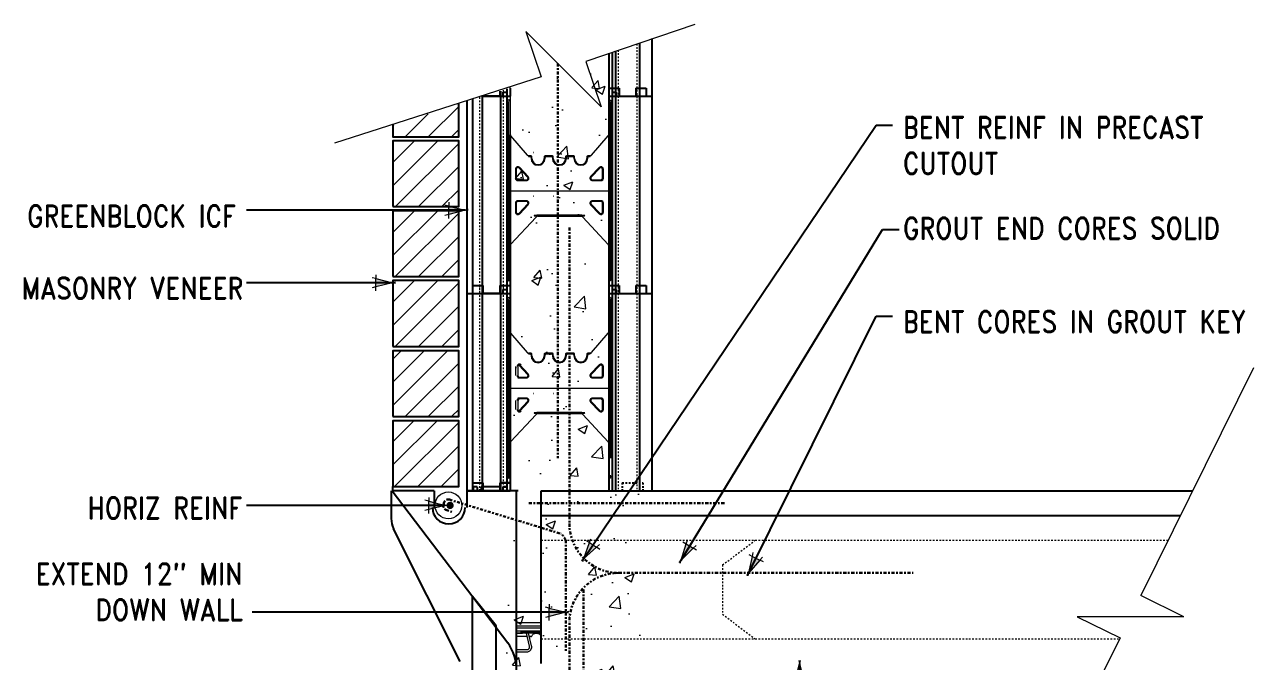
# Model space of a CAD drawing. Header units: inches. Extents: x 12.7 to 87.4, y 5.9 to 93.8.
# Drawn here: x 12.7 to 87.4, y 55.1 to 93.8 of the extents above; entities that cross this region are included whole.
import ezdxf

# ---------------------------------------------------------------- set-up
doc = ezdxf.new("R2010")
doc.units = ezdxf.units.IN
doc.header["$MEASUREMENT"] = 0
for name, pattern in [('CENTER', [2, 1.25, -0.25, 0.25, -0.25]), ('DASHED', [0.75, 0.5, -0.25]), ('DASHED2', [0.375, 0.25, -0.125]), ('HIDDEN', [0.375, 0.25, -0.125])]:
    doc.linetypes.add(name, pattern=pattern)
for name, color, linetype, lineweight in [('A2 Hatch', 8, 'Continuous', 9), ('DETAILS', 7, 'Continuous', 13), ('DIM', 3, 'Continuous', 13), ('REBAR', 2, 'CENTER', 30)]:
    doc.layers.add(name, color=color, linetype=linetype, lineweight=lineweight)
doc.styles.add('ARCTEXT', font='arctext.shx', dxfattribs={"width": 0.85})
doc.styles.add('ROMAND', font='romand.shx', dxfattribs={"width": 0.85})
doc.dimstyles.new('ARCTEXT1-4', dxfattribs={"dimtxt": 4, "dimasz": 2, "dimexe": 2, "dimexo": 2, "dimgap": 2, "dimtad": 1, "dimdec": 4, "dimzin": 3, "dimdsep": 46, "dimlunit": 4, "dimtxsty": 'ARCTEXT', "dimblk": 'ARCHTICK', "dimcen": 2, "dimaunit": 1, "dimadec": 0, "dimazin": 0, "dimtfac": 1, "dimtdec": 4, "dimtmove": 2, "dimatfit": 3, "dimldrblk": 'arrow', "dimfxl": 0, "dimtolj": 1, "dimtzin": 0, "dimarcsym": 0})
pattern_1 = [(45, (-7231.3024, 1515.0022), (-0.70710678, 0.70710678), [])]

# ---------------------------------------------------------------- blocks, each defined once
blk = doc.blocks.new('_ArchTick')
at = {"color": 0, "linetype": 'ByBlock', "const_width": 0.15}
blk.add_lwpolyline([(-0.5, -0.5), (0.5, 0.5)], dxfattribs=at)
blk = doc.blocks.new('arrow')
at = {"layer": 'DIM'}
blk.add_hatch(color=253, dxfattribs=at).paths.add_polyline_path([(-2, 0.5), (-2, -0.5), (0, 0)])
at = {"layer": 'DIM', "lineweight": 9}
for points in [[(-2, 0.98), (-2, 0.5), (-2.47, 0.62)], [(0.37, 0.09), (0, 0)], [(0.37, -0.09), (0, 0)], [(-2, -0.98), (-2, -0.5), (-2.47, -0.62)]]:
    blk.add_lwpolyline(points, dxfattribs=at)
at = {"layer": 'DIM', "lineweight": 15}
blk.add_lwpolyline([(0, 0), (-2, -0.5), (-2, 0.5), (0, 0)], dxfattribs=at)

msp = doc.modelspace()

# ---------------------------------------------------------------- hatches: boundary and pattern name
at = {"layer": 'A2 Hatch', "ltscale": 0.15}
h = msp.add_hatch(dxfattribs=at)
h.set_pattern_fill('AR-CONC', color=256, scale=0.8, style=0)
h.set_pattern_definition([(50, (-3253.869, 479.398), (5.7380815, -0.502017), [0.6, -6.6]), (355, (-3253.869, 479.398), (-1.110011, 6.017537), [0.48, -5.28]), (100.45145, (-3253.391, 479.356), (4.628071, 5.51552), [0.509922, -5.609137]), (46.1842, (-3253.869, 480.998), (8.537928, -1.324152), [0.9, -9.9]), (96.63564, (-3253.158, 480.8875), (7.477296, 7.792949), [0.764882, -8.413704]), (351.1842, (-3253.869, 480.998), (7.477296, 7.792949), [0.72, -7.92]), (21, (-3253.069, 480.598), (4.7752564, -3.220951), [0.6, -6.6]), (326, (-3253.069, 480.598), (1.946523, 5.8012), [0.48, -5.28]), (71.45144, (-3252.671, 480.3294), (6.721779, 2.580249), [0.509922, -5.609137]), (37.5, (-3253.869, 479.3978), (0.0972788, 2.6631508), [0, -5.216, 0, -5.36, 0, -5.3]), (7.5, (-3253.869, 479.3978), (2.1045563, 3.1552937), [0, -3.056, 0, -5.096, 0, -2.02]), (327.5, (-3255.653, 479.3978), (4.2705795, -0.180439), [0, -2, 0, -6.24, 0, -8.28]), (317.5, (-3256.453, 479.398), (4.6654894, 0.80084), [0, -2.6, 0, -4.144, 0, -5.88])])
h.paths.add_polyline_path([(44.113, 90.117), (42.127, 89.443), (41.927, 32.427), (44.797, 33.4), (43.861, 36.16), (48.457, 31.564), (47.521, 34.324), (50.127, 35.208), (50.123, 67.79), (48.123, 67.79), (48.123, 91.476), (46.837, 91.04), (47.773, 88.28), (43.177, 92.877)])
h = msp.add_hatch(dxfattribs=at)
h.set_pattern_fill('ANSI31', color=256, scale=8, style=0)
h.set_pattern_definition(pattern_1)
h.paths.add_polyline_path([(35.102, 82.731), (39.102, 82.731), (39.102, 86.731), (35.102, 86.731)])
h = msp.add_hatch(dxfattribs=at)
h.set_pattern_fill('ANSI31', color=256, scale=8, style=0)
h.set_pattern_definition(pattern_1)
h.paths.add_polyline_path([(35.102, 78.481), (39.102, 78.481), (39.102, 82.481), (35.102, 82.481)])
h = msp.add_hatch(dxfattribs=at)
h.set_pattern_fill('ANSI31', color=256, scale=8, style=0)
h.set_pattern_definition(pattern_1)
h.paths.add_polyline_path([(35.102, 74.231), (39.102, 74.231), (39.102, 78.231), (35.102, 78.231)])
h = msp.add_hatch(dxfattribs=at)
h.set_pattern_fill('ANSI31', color=256, scale=8, style=0)
h.set_pattern_definition([(45, (-3246.4631, 413.7013), (-0.70710678, 0.70710678), [])])
h.paths.add_polyline_path([(35.102, 69.962), (39.102, 69.962), (39.102, 73.962), (35.102, 73.962)])
h = msp.add_hatch(dxfattribs=at)
h.set_pattern_fill('ANSI31', color=256, scale=8, style=0)
h.set_pattern_definition(pattern_1)
h.paths.add_polyline_path([(35.102, 65.712), (39.102, 65.712), (39.102, 69.712), (35.102, 69.712)])
h = msp.add_hatch(color=256, dxfattribs=at)
edge = h.paths.add_edge_path()
edge.add_arc((38.578, 64.564), 0.224, 0, 360)

# ---------------------------------------------------------------- linework, layer by layer
at = {"color": 1}
for p, q in [((50.087, 92.69), (50.087, 77.443)), ((50.852, 92.95), (50.852, 77.443)), ((48.227, 92.059), (48.227, 77.443)), ((48.427, 92.127), (48.427, 77.443)), ((48.642, 92.2), (48.642, 77.443)), ((41.602, 89.745), (41.602, 89.443)), ((41.652, 89.762), (41.652, 77.443)), ((41.777, 89.693), (41.777, 89.443)), ((41.777, 89.693), (42.027, 89.693)), ((42.027, 89.889), (42.027, 77.443)), ((42.186, 89.943), (42.227, 89.943)), ((42.186, 89.943), (42.227, 89.943)), ((42.227, 89.943), (42.227, 89.443)), ((48.227, 89.943), (48.852, 89.943)), ((48.227, 89.943), (48.227, 89.443)), ((48.427, 89.693), (48.677, 89.693)), ((48.677, 89.693), (48.677, 89.443)), ((48.852, 89.943), (48.852, 89.443)), ((49.877, 89.943), (49.877, 89.443)), ((49.877, 89.943), (50.502, 89.943)), ((50.502, 89.943), (50.502, 89.443)), ((50.502, 89.758), (50.502, 89.443)), ((50.502, 89.758), (50.502, 89.443)), ((50.852, 89.877), (50.852, 89.443)), ((39.602, 89.144), (39.602, 77.443)), ((39.952, 89.257), (39.952, 77.443)), ((41.652, 89.443), (40.527, 89.443)), ((40.527, 89.442), (40.527, 77.443)), ((40.529, 89.443), (41.777, 89.443)), ((40.529, 89.443), (42.227, 89.443)), ((40.577, 89.458), (40.577, 89.443)), ((41.927, 89.443), (42.127, 89.443)), ((48.227, 89.443), (48.427, 89.443)), ((48.227, 89.443), (50.852, 89.443)), ((48.642, 89.443), (50.852, 89.443)), ((48.947, 89.443), (50.852, 89.443)), ((48.947, 89.443), (50.852, 89.443)), ((48.947, 89.443), (50.852, 89.443)), ((50.087, 89.617), (50.087, 89.443)), ((42.227, 87.096), (42.227, 77.443)), ((39.952, 77.943), (40.577, 77.943)), ((39.952, 77.943), (39.952, 65.443)), ((40.527, 77.943), (40.527, 65.443)), ((40.577, 77.943), (40.577, 77.443)), ((41.602, 77.943), (41.602, 77.443)), ((41.602, 77.943), (42.227, 77.943)), ((41.652, 77.943), (41.652, 65.443)), ((42.227, 77.943), (42.227, 65.443)), ((42.227, 77.943), (42.227, 77.443)), ((48.227, 77.943), (48.227, 65.443)), ((48.227, 77.943), (48.852, 77.943)), ((48.227, 77.943), (48.227, 77.443)), ((48.852, 77.943), (48.852, 77.443)), ((49.877, 77.943), (49.877, 77.443)), ((49.877, 77.943), (50.502, 77.943)), ((50.502, 77.943), (50.502, 77.443)), ((39.602, 77.443), (39.602, 65.443)), ((39.602, 77.443), (41.777, 77.443)), ((39.602, 77.443), (42.227, 77.443)), ((41.652, 77.443), (40.527, 77.443)), ((41.777, 77.693), (41.777, 77.443)), ((41.777, 77.693), (42.027, 77.693)), ((42.027, 77.693), (42.027, 65.443)), ((42.027, 77.443), (42.227, 77.443)), ((48.227, 77.443), (48.427, 77.443)), ((48.227, 77.443), (50.852, 77.443)), ((48.427, 77.693), (48.427, 65.443)), ((48.427, 77.693), (48.677, 77.693)), ((48.642, 77.443), (50.852, 77.443)), ((48.642, 77.443), (48.642, 65.443)), ((48.677, 77.693), (48.677, 77.443)), ((50.087, 77.443), (50.087, 65.443)), ((50.852, 77.443), (50.852, 65.443)), ((39.952, 65.943), (40.577, 65.943)), ((39.952, 65.943), (40.577, 65.943)), ((39.952, 65.943), (40.577, 65.943)), ((39.952, 65.943), (40.577, 65.943)), ((39.952, 65.943), (40.577, 65.943)), ((39.952, 65.943), (40.577, 65.943)), ((39.952, 65.943), (40.577, 65.943)), ((39.952, 65.943), (40.577, 65.943)), ((40.577, 65.943), (40.577, 65.443)), ((40.577, 65.943), (40.577, 65.443)), ((40.577, 65.943), (40.577, 65.443)), ((40.577, 65.943), (40.577, 65.443)), ((40.577, 65.943), (40.577, 65.443)), ((40.577, 65.943), (40.577, 65.443)), ((40.577, 65.943), (40.577, 65.443)), ((40.577, 65.943), (40.577, 65.443)), ((41.602, 65.943), (41.602, 65.443)), ((42.227, 65.943), (41.602, 65.943)), ((41.602, 65.943), (41.602, 65.443)), ((41.602, 65.943), (42.227, 65.943)), ((41.602, 65.943), (41.602, 65.443)), ((42.227, 65.943), (41.602, 65.943)), ((41.602, 65.943), (41.602, 65.443)), ((41.602, 65.943), (42.227, 65.943)), ((41.602, 65.943), (41.602, 65.443)), ((42.227, 65.943), (41.602, 65.943)), ((41.602, 65.943), (41.602, 65.443)), ((42.227, 65.943), (41.602, 65.943)), ((41.602, 65.943), (41.602, 65.443)), ((41.602, 65.943), (42.227, 65.943)), ((41.602, 65.943), (41.602, 65.443)), ((41.602, 65.943), (42.227, 65.943)), ((41.602, 65.943), (41.602, 65.443)), ((41.602, 65.943), (42.227, 65.943)), ((41.602, 65.943), (41.602, 65.443)), ((41.602, 65.943), (42.227, 65.943)), ((41.602, 65.943), (41.602, 65.443)), ((42.227, 65.943), (41.602, 65.943)), ((41.602, 65.943), (41.602, 65.443)), ((41.602, 65.943), (42.227, 65.943)), ((41.602, 65.943), (41.602, 65.443)), ((41.602, 65.943), (42.227, 65.943)), ((41.602, 65.943), (41.602, 65.443)), ((42.227, 65.943), (41.602, 65.943)), ((41.602, 65.943), (41.602, 65.443)), ((42.227, 65.943), (41.602, 65.943)), ((42.227, 65.943), (42.227, 65.443)), ((42.227, 65.943), (42.227, 65.443)), ((42.227, 65.943), (42.227, 65.443)), ((42.227, 65.943), (42.227, 65.443)), ((42.227, 65.943), (42.227, 65.443)), ((42.227, 65.943), (42.227, 65.443)), ((42.227, 65.943), (42.227, 65.443)), ((42.227, 65.943), (42.227, 65.443)), ((42.227, 65.943), (42.227, 65.443)), ((42.227, 65.943), (42.227, 65.443)), ((42.227, 65.943), (42.227, 65.443)), ((42.227, 65.943), (42.227, 65.443)), ((42.227, 65.943), (42.227, 65.443)), ((42.227, 65.943), (42.227, 65.443)), ((42.227, 65.943), (42.227, 65.443)), ((42.227, 65.943), (42.227, 65.443)), ((42.227, 65.943), (42.227, 65.443)), ((42.227, 65.943), (42.227, 65.443)), ((35.002, 65.443), (35.002, 63.765)), ((35.057, 65.443), (42.091, 56.214)), ((37.602, 65.443), (35.102, 65.443)), ((37.602, 65.443), (37.602, 64.443)), ((39.602, 65.443), (42.227, 65.443)), ((42.727, 65.443), (39.602, 65.443)), ((39.602, 65.443), (39.602, 64.443)), ((39.602, 65.443), (41.777, 65.443)), ((39.602, 65.443), (42.227, 65.443)), ((42.727, 65.443), (39.602, 65.443)), ((39.977, 65.693), (39.977, 65.443)), ((40.227, 65.693), (39.977, 65.693)), ((39.977, 65.693), (39.977, 65.443)), ((40.227, 65.693), (39.977, 65.693)), ((39.977, 65.693), (39.977, 65.443)), ((40.227, 65.693), (39.977, 65.693)), ((39.977, 65.693), (39.977, 65.443)), ((40.227, 65.693), (39.977, 65.693)), ((39.977, 65.693), (39.977, 65.443)), ((40.227, 65.693), (39.977, 65.693)), ((39.977, 65.693), (39.977, 65.443)), ((40.227, 65.693), (39.977, 65.693)), ((39.977, 65.693), (39.977, 65.443)), ((40.227, 65.693), (39.977, 65.693)), ((40.227, 65.693), (40.227, 65.443)), ((40.227, 65.693), (40.227, 65.443)), ((40.227, 65.693), (40.227, 65.443)), ((40.227, 65.693), (40.227, 65.443)), ((40.227, 65.693), (40.227, 65.443)), ((40.227, 65.693), (40.227, 65.443)), ((40.227, 65.693), (40.227, 65.443)), ((41.602, 65.693), (40.477, 65.693)), ((40.477, 65.693), (40.477, 65.443)), ((41.602, 65.693), (40.477, 65.693)), ((40.477, 65.693), (40.477, 65.443)), ((41.602, 65.693), (40.477, 65.693)), ((40.477, 65.693), (40.477, 65.443)), ((41.602, 65.693), (40.477, 65.693)), ((40.477, 65.693), (40.477, 65.443)), ((41.602, 65.693), (40.477, 65.693)), ((40.477, 65.693), (40.477, 65.443)), ((41.602, 65.693), (40.477, 65.693)), ((40.477, 65.693), (40.477, 65.443)), ((41.602, 65.693), (40.477, 65.693)), ((40.477, 65.693), (40.477, 65.443)), ((41.652, 65.443), (40.527, 65.443)), ((41.652, 65.443), (40.527, 65.443)), ((41.652, 65.443), (40.527, 65.443)), ((41.652, 65.443), (40.527, 65.443)), ((41.652, 65.443), (40.527, 65.443)), ((41.652, 65.443), (40.527, 65.443)), ((41.652, 65.443), (40.527, 65.443)), ((41.652, 65.443), (40.527, 65.443)), ((41.777, 65.693), (41.777, 65.443)), ((42.027, 65.693), (41.777, 65.693)), ((41.777, 65.693), (41.777, 65.443)), ((41.777, 65.693), (42.027, 65.693)), ((41.777, 65.693), (41.777, 65.443)), ((42.027, 65.693), (41.777, 65.693)), ((41.777, 65.693), (41.777, 65.443)), ((41.777, 65.693), (42.027, 65.693)), ((41.777, 65.693), (41.777, 65.443)), ((42.027, 65.693), (41.777, 65.693)), ((41.777, 65.693), (41.777, 65.443)), ((42.027, 65.693), (41.777, 65.693)), ((41.777, 65.693), (41.777, 65.443)), ((41.777, 65.693), (42.027, 65.693)), ((41.777, 65.693), (41.777, 65.443)), ((41.777, 65.693), (42.027, 65.693)), ((41.777, 65.693), (41.777, 65.443)), ((41.777, 65.693), (42.027, 65.693)), ((41.777, 65.693), (41.777, 65.443)), ((41.777, 65.693), (42.027, 65.693)), ((41.777, 65.693), (41.777, 65.443)), ((42.027, 65.693), (41.777, 65.693)), ((41.777, 65.693), (41.777, 65.443)), ((41.777, 65.693), (42.027, 65.693)), ((41.777, 65.693), (41.777, 65.443)), ((41.777, 65.693), (42.027, 65.693)), ((41.777, 65.693), (41.777, 65.443)), ((42.027, 65.693), (41.777, 65.693)), ((41.777, 65.693), (41.777, 65.443)), ((42.027, 65.693), (41.777, 65.693)), ((42.027, 65.693), (42.027, 65.443)), ((42.027, 65.693), (42.027, 65.443)), ((42.027, 65.693), (42.027, 65.443)), ((42.027, 65.693), (42.027, 65.443)), ((42.027, 65.693), (42.027, 65.443)), ((42.027, 65.693), (42.027, 65.443)), ((42.027, 65.693), (42.027, 65.443)), ((42.027, 65.443), (42.227, 65.443)), ((42.027, 65.443), (42.227, 65.443)), ((42.027, 65.443), (42.227, 65.443)), ((42.027, 65.443), (42.227, 65.443)), ((42.027, 65.443), (42.227, 65.443)), ((42.027, 65.443), (42.227, 65.443)), ((42.027, 65.443), (42.227, 65.443)), ((42.027, 65.443), (42.227, 65.443)), ((42.627, 54.503), (42.627, 65.443)), ((48.023, 65.443), (50.648, 65.443)), ((48.227, 65.443), (50.852, 65.443)), ((39.183, 55.078), (35.134, 63.149)), ((39.952, 53.732), (39.952, 59.021)), ((41.377, 57.243), (39.952, 59.021)), ((41.377, 53.732), (41.377, 57.243))]:
    msp.add_line(p, q, dxfattribs=at)
at = {"color": 1, "linetype": 'HIDDEN', "ltscale": 0.02}
for p, q in [((41.602, 89.745), (41.602, 89.443)), ((42.186, 89.943), (42.227, 89.943)), ((48.227, 89.943), (48.852, 89.943)), ((48.427, 89.693), (48.427, 89.443)), ((48.427, 89.693), (48.677, 89.693)), ((48.677, 89.693), (48.677, 89.443)), ((48.852, 89.943), (48.852, 89.443)), ((49.877, 89.943), (49.877, 89.443)), ((49.877, 89.943), (50.502, 89.943)), ((50.502, 89.943), (50.502, 89.443)), ((50.502, 89.758), (50.502, 89.443)), ((40.577, 89.458), (40.577, 89.443)), ((49.877, 89.546), (49.877, 89.443)), ((39.952, 77.943), (40.577, 77.943)), ((39.952, 77.943), (39.952, 77.443)), ((40.577, 77.943), (40.577, 77.443)), ((41.602, 77.943), (41.602, 77.443)), ((41.602, 77.943), (42.227, 77.943)), ((48.227, 77.943), (48.852, 77.943)), ((48.852, 77.943), (48.852, 77.443)), ((49.877, 77.943), (49.877, 77.443)), ((49.877, 77.943), (50.502, 77.943)), ((50.502, 77.943), (50.502, 77.443)), ((48.427, 77.693), (48.427, 77.443)), ((48.427, 77.693), (48.677, 77.693)), ((48.677, 77.693), (48.677, 77.443)), ((39.952, 65.943), (40.577, 65.943)), ((39.952, 65.943), (39.952, 65.443)), ((39.952, 65.943), (40.577, 65.943)), ((39.952, 65.943), (39.952, 65.443)), ((39.952, 65.943), (40.577, 65.943)), ((39.952, 65.943), (39.952, 65.443)), ((39.952, 65.943), (40.577, 65.943)), ((39.952, 65.943), (39.952, 65.443)), ((39.952, 65.943), (40.577, 65.943)), ((39.952, 65.943), (39.952, 65.443)), ((39.952, 65.943), (40.577, 65.943)), ((39.952, 65.943), (40.577, 65.943)), ((39.952, 65.943), (39.952, 65.443)), ((39.952, 65.943), (40.577, 65.943)), ((39.952, 65.943), (40.577, 65.943)), ((39.952, 65.943), (39.952, 65.443)), ((39.952, 65.943), (40.577, 65.943)), ((39.952, 65.943), (39.952, 65.443)), ((39.952, 65.943), (40.577, 65.943)), ((39.952, 65.943), (40.577, 65.943)), ((39.952, 65.943), (39.952, 65.443)), ((39.952, 65.943), (40.577, 65.943)), ((39.952, 65.943), (39.952, 65.443)), ((39.952, 65.943), (40.577, 65.943)), ((39.952, 65.943), (39.952, 65.443)), ((40.577, 65.943), (40.577, 65.443)), ((40.577, 65.943), (40.577, 65.443)), ((40.577, 65.943), (40.577, 65.443)), ((40.577, 65.943), (40.577, 65.443)), ((40.577, 65.943), (40.577, 65.443)), ((40.577, 65.943), (40.577, 65.443)), ((40.577, 65.943), (40.577, 65.443)), ((40.577, 65.943), (40.577, 65.443)), ((40.577, 65.943), (40.577, 65.443)), ((40.577, 65.943), (40.577, 65.443)), ((40.577, 65.943), (40.577, 65.443)), ((40.577, 65.943), (40.577, 65.443)), ((40.577, 65.943), (40.577, 65.443)), ((40.577, 65.943), (40.577, 65.443)), ((41.602, 65.943), (41.602, 65.443)), ((41.602, 65.943), (42.227, 65.943)), ((41.602, 65.943), (41.602, 65.443)), ((41.602, 65.943), (42.227, 65.943)), ((41.602, 65.943), (41.602, 65.443)), ((41.602, 65.943), (42.227, 65.943)), ((41.602, 65.943), (41.602, 65.443)), ((41.602, 65.943), (42.227, 65.943)), ((41.602, 65.943), (41.602, 65.443)), ((41.602, 65.943), (42.227, 65.943)), ((41.602, 65.943), (41.602, 65.443)), ((41.602, 65.943), (42.227, 65.943)), ((41.602, 65.943), (41.602, 65.443)), ((41.602, 65.943), (42.227, 65.943)), ((41.602, 65.943), (41.602, 65.443)), ((41.602, 65.943), (42.227, 65.943)), ((41.602, 65.943), (41.602, 65.443)), ((41.602, 65.943), (42.227, 65.943)), ((41.602, 65.943), (41.602, 65.443)), ((41.602, 65.943), (42.227, 65.943)), ((41.602, 65.943), (41.602, 65.443)), ((41.602, 65.943), (42.227, 65.943)), ((41.602, 65.943), (41.602, 65.443)), ((41.602, 65.943), (42.227, 65.943)), ((41.602, 65.943), (41.602, 65.443)), ((41.602, 65.943), (42.227, 65.943)), ((41.602, 65.943), (41.602, 65.443)), ((41.602, 65.943), (42.227, 65.943)), ((49.048, 65.943), (49.048, 65.443)), ((49.048, 65.943), (50.298, 65.943)), ((50.298, 65.943), (50.298, 65.443))]:
    msp.add_line(p, q, dxfattribs=at)
at = {"ltscale": 0.15}
for p, q in [((40.577, 89.443), (41.602, 89.443)), ((40.577, 77.443), (41.602, 77.443)), ((35.102, 65.462), (35.102, 65.712)), ((40.577, 65.443), (41.602, 65.443)), ((40.577, 65.443), (41.602, 65.443)), ((40.577, 65.443), (41.602, 65.443)), ((40.577, 65.443), (41.602, 65.443)), ((40.577, 65.443), (41.602, 65.443)), ((40.577, 65.443), (41.602, 65.443)), ((40.577, 65.443), (41.602, 65.443)), ((40.577, 65.443), (41.602, 65.443)), ((44.127, 65.443), (83.721, 65.443)), ((44.127, 54.943), (44.127, 65.443)), ((44.127, 63.943), (82.981, 63.943))]:
    msp.add_line(p, q, dxfattribs=at)
msp.add_lwpolyline([(35.102, 87.694), (35.102, 86.981), (39.102, 86.981), (39.102, 88.983)], dxfattribs=at)
for points in [[(35.102, 82.731), (39.102, 82.731), (39.102, 86.731), (35.102, 86.731)], [(35.102, 78.481), (39.102, 78.481), (39.102, 82.481), (35.102, 82.481)], [(35.102, 74.231), (39.102, 74.231), (39.102, 78.231), (35.102, 78.231)], [(35.102, 69.962), (39.102, 69.962), (39.102, 73.962), (35.102, 73.962)], [(35.102, 65.712), (39.102, 65.712), (39.102, 69.712), (35.102, 69.712)]]:
    msp.add_lwpolyline(points, close=True, dxfattribs=at)
at = {"color": 1}
for centre, radius, start, end in [((38.502, 64.443), 1, 180, 0), ((36.502, 63.765), 1.5, 180, 204.22775), ((39.627, 54.503), 3, 360, 34.77783)]:
    msp.add_arc(centre, radius, start, end, dxfattribs=at)
at = {"layer": 'A2 Hatch', "linetype": 'DASHED2', "ltscale": 0.15}
for p, q in [((48.802, 92.254), (48.802, 77.443)), ((49.927, 92.636), (49.927, 77.443)), ((41.812, 89.816), (41.812, 77.443)), ((40.367, 89.391), (40.367, 77.443)), ((49.927, 89.563), (49.927, 89.443)), ((40.367, 77.943), (40.367, 65.443)), ((41.812, 77.943), (41.812, 65.443)), ((48.802, 77.443), (48.802, 65.443)), ((49.927, 77.443), (49.927, 65.443))]:
    msp.add_line(p, q, dxfattribs=at)
at = {"layer": 'A2 Hatch', "ltscale": 0.15}
for p, q in [((35.841, 86.981), (37.244, 88.384)), ((37.256, 86.981), (39.102, 88.828)), ((35.102, 87.656), (35.157, 87.712)), ((38.67, 86.981), (39.102, 87.414))]:
    msp.add_line(p, q, dxfattribs=at)
at = {"layer": 'A2 Hatch', "linetype": 'DASHED', "ltscale": 0.2}
for p, q in [((44.127, 62.443), (82.241, 62.443)), ((55.142, 60.943), (57.127, 62.443)), ((55.142, 60.943), (55.142, 57.943)), ((55.142, 57.943), (57.127, 56.443)), ((44.127, 56.443), (79.28, 56.443))]:
    msp.add_line(p, q, dxfattribs=at)
at = {"layer": 'A2 Hatch', "ltscale": 0.15}
msp.add_circle((38.478, 64.564), 0.816, dxfattribs=at)
at = {"layer": 'DETAILS', "color": 6, "lineweight": 20}
for p, q in [((42.227, 89.957), (42.227, 78.37)), ((42.074, 89.187), (42.161, 89.237)), ((42.12, 89.108), (42.074, 89.187)), ((42.127, 89.083), (42.127, 78.407)), ((42.161, 89.237), (42.22, 89.135)), ((42.227, 89.11), (42.227, 87.131)), ((48.227, 87.113), (48.227, 89.092)), ((48.234, 89.117), (48.293, 89.22)), ((48.293, 89.22), (48.379, 89.17)), ((48.379, 89.17), (48.327, 89.079)), ((48.327, 89.079), (48.327, 78.37)), ((42.227, 87.13), (42.227, 87.114)), ((42.227, 87.113), (42.227, 80.351)), ((42.255, 87.044), (43.272, 85.854)), ((47.181, 85.854), (48.199, 87.044)), ((48.227, 80.351), (48.227, 87.113)), ((43.344, 85.823), (43.352, 85.823)), ((43.502, 85.823), (43.344, 85.823)), ((43.352, 85.823), (43.352, 85.773)), ((43.352, 85.773), (43.452, 85.773)), ((43.502, 85.723), (43.502, 85.668)), ((43.552, 85.668), (43.552, 85.773)), ((44.302, 85.773), (44.302, 85.668)), ((44.802, 85.823), (44.352, 85.823)), ((44.352, 85.668), (44.352, 85.723)), ((44.402, 85.773), (44.752, 85.773)), ((44.802, 85.723), (44.802, 85.668)), ((44.852, 85.668), (44.852, 85.773)), ((45.602, 85.773), (45.602, 85.668)), ((46.102, 85.823), (45.652, 85.823)), ((45.652, 85.668), (45.652, 85.723)), ((45.702, 85.773), (46.052, 85.773)), ((46.102, 85.723), (46.102, 85.668)), ((46.152, 85.668), (46.152, 85.773)), ((46.902, 85.773), (46.902, 85.668)), ((47.109, 85.823), (46.952, 85.823)), ((46.952, 85.668), (46.952, 85.723)), ((47.002, 85.773), (47.102, 85.773)), ((47.102, 85.773), (47.102, 85.823)), ((47.102, 85.823), (47.109, 85.823)), ((42.552, 85.004), (42.552, 84.463)), ((42.602, 85.004), (42.602, 84.463)), ((43.293, 84.532), (42.774, 85.073)), ((43.329, 84.567), (42.81, 85.108)), ((47.644, 85.108), (47.124, 84.567)), ((47.68, 85.073), (47.16, 84.532)), ((47.852, 84.463), (47.852, 85.004)), ((47.902, 84.463), (47.902, 85.004)), ((42.127, 83.693), (48.327, 83.693)), ((42.702, 84.363), (43.221, 84.363)), ((42.702, 84.313), (43.221, 84.313)), ((47.232, 84.363), (47.752, 84.363)), ((47.232, 84.313), (47.752, 84.313)), ((42.552, 82.943), (42.552, 82.402)), ((42.602, 82.943), (42.602, 82.402)), ((43.221, 83.093), (42.702, 83.093)), ((43.221, 83.043), (42.702, 83.043)), ((47.752, 83.093), (47.232, 83.093)), ((47.752, 83.043), (47.232, 83.043)), ((47.852, 82.402), (47.852, 82.943)), ((47.902, 82.402), (47.902, 82.943)), ((42.774, 82.333), (43.293, 82.874)), ((42.81, 82.298), (43.329, 82.839)), ((43.857, 82.213), (43.7, 82.198)), ((45.227, 82.213), (43.857, 82.213)), ((46.597, 82.213), (45.227, 82.213)), ((46.753, 82.198), (46.597, 82.213)), ((47.124, 82.839), (47.644, 82.298)), ((47.16, 82.874), (47.68, 82.333)), ((42.256, 80.422), (43.808, 82.099)), ((43.7, 82.178), (43.857, 82.163)), ((43.857, 82.163), (45.227, 82.163)), ((43.914, 82.143), (45.227, 82.143)), ((45.227, 82.163), (46.597, 82.163)), ((45.227, 82.143), (46.54, 82.143)), ((46.597, 82.163), (46.753, 82.178)), ((46.646, 82.099), (48.198, 80.422)), ((42.227, 78.343), (42.227, 80.351)), ((48.227, 80.351), (48.227, 78.343)), ((42.12, 78.345), (42.074, 78.266)), ((42.074, 78.266), (42.161, 78.216)), ((42.127, 78.407), (42.127, 78.37)), ((42.161, 78.216), (42.22, 78.318)), ((48.234, 78.318), (48.293, 78.216)), ((48.293, 78.216), (48.379, 78.266)), ((48.327, 78.37), (48.327, 78.407)), ((48.379, 78.266), (48.334, 78.345)), ((42.074, 77.17), (42.161, 77.22)), ((42.12, 77.091), (42.074, 77.17)), ((42.127, 77.068), (42.127, 66.37)), ((42.127, 77.029), (42.127, 77.066)), ((42.161, 77.22), (42.22, 77.117)), ((42.227, 77.092), (42.227, 75.113)), ((48.227, 75.113), (48.227, 77.092)), ((48.234, 77.117), (48.293, 77.22)), ((48.293, 77.22), (48.379, 77.17)), ((48.327, 77.068), (48.327, 67.443)), ((48.327, 77.066), (48.327, 77.029)), ((48.379, 77.17), (48.334, 77.091)), ((42.227, 75.113), (42.227, 68.351)), ((42.255, 75.044), (43.272, 73.854)), ((47.181, 73.854), (48.199, 75.044)), ((48.227, 68.351), (48.227, 75.113)), ((43.344, 73.823), (43.352, 73.823)), ((43.502, 73.823), (43.344, 73.823)), ((43.352, 73.823), (43.352, 73.773)), ((43.352, 73.773), (43.452, 73.773)), ((43.502, 73.723), (43.502, 73.668)), ((43.552, 73.668), (43.552, 73.773)), ((44.302, 73.773), (44.302, 73.668)), ((44.802, 73.823), (44.352, 73.823)), ((44.352, 73.668), (44.352, 73.723)), ((44.402, 73.773), (44.752, 73.773)), ((44.802, 73.723), (44.802, 73.668)), ((44.852, 73.668), (44.852, 73.773)), ((45.602, 73.773), (45.602, 73.668)), ((46.102, 73.823), (45.652, 73.823)), ((45.652, 73.668), (45.652, 73.723)), ((45.702, 73.773), (46.052, 73.773)), ((46.102, 73.723), (46.102, 73.668)), ((46.152, 73.668), (46.152, 73.773)), ((46.902, 73.773), (46.902, 73.668)), ((47.109, 73.823), (46.952, 73.823)), ((46.952, 73.668), (46.952, 73.723)), ((47.002, 73.773), (47.102, 73.773)), ((47.102, 73.773), (47.102, 73.823)), ((47.102, 73.823), (47.109, 73.823)), ((42.552, 73.004), (42.552, 72.463)), ((42.702, 73.004), (42.702, 72.463)), ((43.293, 72.532), (42.774, 73.073)), ((43.329, 72.567), (42.81, 73.108)), ((47.644, 73.108), (47.124, 72.567)), ((47.68, 73.073), (47.16, 72.532)), ((47.852, 72.463), (47.852, 73.004)), ((47.902, 72.463), (47.902, 73.004)), ((42.702, 72.363), (43.221, 72.363)), ((42.702, 72.313), (43.221, 72.313)), ((47.232, 72.363), (47.752, 72.363)), ((47.232, 72.313), (47.752, 72.313)), ((42.127, 71.693), (48.327, 71.693)), ((43.221, 71.093), (42.702, 71.093)), ((43.221, 71.043), (42.702, 71.043)), ((47.752, 71.093), (47.232, 71.093)), ((47.752, 71.043), (47.232, 71.043)), ((42.552, 70.943), (42.552, 70.402)), ((42.702, 70.943), (42.702, 70.402)), ((42.774, 70.333), (43.293, 70.874)), ((42.81, 70.298), (43.329, 70.839)), ((47.124, 70.839), (47.644, 70.298)), ((47.16, 70.874), (47.68, 70.333)), ((47.852, 70.402), (47.852, 70.943)), ((47.902, 70.402), (47.902, 70.943)), ((42.256, 68.422), (43.808, 70.099)), ((43.857, 70.213), (43.7, 70.198)), ((43.7, 70.178), (43.857, 70.163)), ((45.227, 70.213), (43.857, 70.213)), ((43.857, 70.163), (45.227, 70.163)), ((43.914, 70.143), (45.227, 70.143)), ((46.597, 70.213), (45.227, 70.213)), ((45.227, 70.163), (46.597, 70.163)), ((45.227, 70.143), (46.54, 70.143)), ((46.753, 70.198), (46.597, 70.213)), ((46.597, 70.163), (46.753, 70.178)), ((46.646, 70.099), (48.198, 68.422)), ((42.227, 66.343), (42.227, 68.351)), ((48.227, 68.351), (48.227, 67.443)), ((48.227, 68.351), (48.227, 66.343)), ((42.12, 66.345), (42.074, 66.266)), ((42.074, 66.266), (42.161, 66.216)), ((42.127, 66.407), (42.127, 66.37)), ((42.161, 66.216), (42.22, 66.318)), ((48.234, 66.318), (48.293, 66.216)), ((48.293, 66.216), (48.379, 66.266)), ((48.327, 66.37), (48.327, 66.407)), ((48.379, 66.266), (48.334, 66.345))]:
    msp.add_line(p, q, dxfattribs=at)
for points in [[(43.661, 86.018), (43.648, 86.018)], [(43.661, 83.368), (43.648, 83.368)], [(43.661, 83.368), (43.648, 83.368)], [(44.863, 83.368), (44.877, 83.368)], [(43.661, 71.368), (43.648, 71.368)], [(44.863, 71.368), (44.877, 71.368)]]:
    msp.add_lwpolyline(points, close=True, dxfattribs=at)
for points in [[(42.627, 55.793), (43.248, 55.793, 0.485338), (43.413, 56.003), (43.222, 56.793), (42.626, 56.793), (42.876, 56.793), (42.976, 56.793)], [(42.627, 57.454, 0.0537), (42.733, 57.443), (44.127, 57.443)], [(42.627, 55.663), (43.248, 55.663, 0.485338), (43.539, 56.033), (43.356, 56.793)], [(44.127, 56.893), (42.976, 56.893), (42.878, 56.871, 0.780776), (42.878, 56.865), (42.976, 56.843), (44.127, 56.843)], [(43.497, 56.593), (43.404, 56.593), (43.497, 56.593, 0.279322), (43.542, 56.62, -0.605918), (44.113, 56.62, 0.107395), (44.127, 56.603, 0.107395)], [(43.27, 56.593), (42.733, 56.593, 0.0537), (42.627, 56.581, 0.0537)]]:
    msp.add_lwpolyline(points, format="xyb", dxfattribs=at)
for points in [[(42.627, 57.243), (44.127, 57.243)], [(44.127, 57.093), (42.627, 57.093)], [(42.627, 56.943), (44.127, 56.943)], [(44.127, 56.793), (42.627, 56.793)]]:
    msp.add_lwpolyline(points, dxfattribs=at)
for centre, radius, start, end in [((42.077, 89.083), 0.05, 0, 30), ((42.177, 89.11), 0.05, 0, 30), ((48.277, 89.092), 0.05, 150, 180), ((42.327, 87.114), 0.1, 180, 223.83086), ((42.327, 87.113), 0.1, 180, 223.83086), ((48.127, 87.113), 0.1, 316.16914, 360), ((43.344, 85.923), 0.1, 223.83086, 270), ((43.452, 85.723), 0.05, 360, 90), ((43.502, 85.773), 0.05, 0, 90), ((43.927, 85.668), 0.425, 180, 360), ((43.927, 85.668), 0.375, 180, 0), ((44.352, 85.773), 0.05, 90, 180), ((44.402, 85.723), 0.05, 90, 180), ((44.752, 85.723), 0.05, 360, 90), ((44.802, 85.773), 0.05, 0, 90), ((45.227, 85.668), 0.425, 180, 270), ((45.227, 85.668), 0.375, 180, 270), ((45.227, 85.668), 0.425, 270, 0), ((45.227, 85.668), 0.375, 270, 0), ((45.652, 85.773), 0.05, 90, 180), ((45.702, 85.723), 0.05, 90, 180), ((46.052, 85.723), 0.05, 0, 90), ((46.102, 85.773), 0.05, 0, 90), ((46.527, 85.668), 0.425, 180, 0), ((46.527, 85.668), 0.375, 180, 0), ((46.952, 85.773), 0.05, 90, 180), ((47.002, 85.723), 0.05, 90, 180), ((47.109, 85.923), 0.1, 270, 316.16914), ((42.702, 85.004), 0.15, 43.83086, 180), ((42.702, 84.463), 0.15, 180, 270), ((42.702, 85.004), 0.1, 43.83086, 180), ((42.702, 84.463), 0.1, 180, 270), ((43.221, 84.463), 0.15, 270, 43.83086), ((43.221, 84.463), 0.1, 270, 43.83086), ((47.232, 84.463), 0.15, 136.16914, 270), ((47.232, 84.463), 0.1, 136.16914, 270), ((47.752, 85.004), 0.15, 0, 136.16914), ((47.752, 85.004), 0.1, 0, 136.16914), ((47.752, 84.463), 0.15, 270, 0), ((47.752, 84.463), 0.1, 270, 360), ((42.702, 82.943), 0.15, 90, 180), ((42.702, 82.943), 0.1, 90, 180), ((43.221, 82.943), 0.15, 316.16914, 90), ((43.221, 82.943), 0.1, 316.16914, 90), ((47.232, 82.943), 0.15, 90, 223.83086), ((47.232, 82.943), 0.1, 90, 223.83086), ((47.752, 82.943), 0.15, 360, 90), ((47.752, 82.943), 0.1, 0, 90), ((42.702, 82.402), 0.15, 180, 316.16914), ((42.702, 82.402), 0.1, 180, 316.16914), ((43.702, 82.188), 0.01, 97.40989, 262.59011), ((46.752, 82.188), 0.01, 277.40989, 82.59011), ((47.752, 82.402), 0.15, 223.83086, 360), ((47.752, 82.402), 0.1, 223.83086, 0), ((43.914, 81.993), 0.15, 90, 135), ((46.54, 81.993), 0.15, 45, 90), ((42.327, 80.351), 0.1, 135, 180), ((48.127, 80.351), 0.1, 360, 45), ((42.077, 78.37), 0.05, 330, 360), ((42.177, 78.343), 0.05, 330, 360), ((48.277, 78.343), 0.05, 180, 210), ((48.377, 78.37), 0.05, 180, 210), ((42.077, 77.066), 0.05, 0, 30), ((42.177, 77.092), 0.05, 0, 30), ((48.277, 77.092), 0.05, 150, 180), ((48.377, 77.066), 0.05, 150, 180), ((42.327, 75.113), 0.1, 180, 223.83086), ((48.127, 75.113), 0.1, 316.16914, 360), ((43.344, 73.923), 0.1, 223.83086, 270), ((43.452, 73.723), 0.05, 360, 90), ((43.502, 73.773), 0.05, 0, 90), ((43.927, 73.668), 0.425, 180, 360), ((43.927, 73.668), 0.375, 180, 0), ((44.352, 73.773), 0.05, 90, 180), ((44.402, 73.723), 0.05, 90, 180), ((44.752, 73.723), 0.05, 360, 90), ((44.802, 73.773), 0.05, 0, 90), ((45.227, 73.668), 0.425, 180, 270), ((45.227, 73.668), 0.375, 180, 270), ((45.227, 73.668), 0.425, 270, 0), ((45.227, 73.668), 0.375, 270, 0), ((45.652, 73.773), 0.05, 90, 180), ((45.702, 73.723), 0.05, 90, 180), ((46.052, 73.723), 0.05, 0, 90), ((46.102, 73.773), 0.05, 0, 90), ((46.527, 73.668), 0.425, 180, 0), ((46.527, 73.668), 0.375, 180, 0), ((46.952, 73.773), 0.05, 90, 180), ((47.002, 73.723), 0.05, 90, 180), ((47.109, 73.923), 0.1, 270, 316.16914), ((42.802, 73.004), 0.15, 43.83086, 180), ((42.802, 73.004), 0.1, 43.83086, 180), ((43.221, 72.463), 0.15, 270, 43.83086), ((43.221, 72.463), 0.1, 270, 43.83086), ((47.232, 72.463), 0.15, 136.16914, 270), ((47.232, 72.463), 0.1, 136.16914, 270), ((47.752, 73.004), 0.15, 0, 136.16914), ((47.752, 73.004), 0.1, 0, 136.16914), ((42.802, 72.463), 0.15, 180, 270), ((42.802, 72.463), 0.1, 180, 270), ((47.752, 72.463), 0.15, 270, 0), ((47.752, 72.463), 0.1, 270, 360), ((42.802, 70.943), 0.15, 90, 180), ((42.802, 70.943), 0.1, 90, 180), ((43.221, 70.943), 0.15, 316.16914, 90), ((43.221, 70.943), 0.1, 316.16914, 90), ((47.232, 70.943), 0.15, 90, 223.83086), ((47.232, 70.943), 0.1, 90, 223.83086), ((47.752, 70.943), 0.15, 360, 90), ((47.752, 70.943), 0.1, 0, 90), ((42.802, 70.402), 0.15, 180, 316.16914), ((42.802, 70.402), 0.1, 180, 316.16914), ((47.752, 70.402), 0.15, 223.83086, 360), ((47.752, 70.402), 0.1, 223.83086, 0), ((43.702, 70.188), 0.01, 97.40989, 262.59011), ((43.914, 69.993), 0.15, 90, 135), ((46.54, 69.993), 0.15, 45, 90), ((46.752, 70.188), 0.01, 277.40989, 82.59011), ((42.327, 68.351), 0.1, 135, 180), ((48.127, 68.351), 0.1, 360, 45), ((42.077, 66.37), 0.05, 330, 360), ((42.177, 66.343), 0.05, 330, 360), ((48.277, 66.343), 0.05, 180, 210), ((48.377, 66.37), 0.05, 180, 210)]:
    msp.add_arc(centre, radius, start, end, dxfattribs=at)
at = {"layer": 'DIM'}
for p, q in [((87.42, 72.938), (80.583, 59.084)), ((83.197, 57.794), (80.583, 59.084)), ((83.197, 57.794), (76.697, 57.794)), ((76.697, 57.794), (79.31, 56.505)), ((79.31, 56.505), (72.473, 42.65))]:
    msp.add_line(p, q, dxfattribs=at)
msp.add_lwpolyline([(53.464, 93.802), (46.837, 91.554), (47.773, 88.794), (43.177, 93.39), (44.113, 90.63), (31.548, 86.581)], dxfattribs=at)
at = {"layer": 'REBAR', "ltscale": 0.15}
for p, q in [((45.125, 91.443), (45.125, 67.443)), ((45.834, 81.458), (45.834, 63.458)), ((38.176, 64.617), (38.221, 64.762)), ((38.327, 64.297), (38.695, 64.165)), ((38.536, 64.915), (45.318, 62.842)), ((43.369, 64.693), (55.351, 64.693)), ((45.608, 62.45), (45.608, 55.696)), ((48.834, 60.458), (66.739, 60.458)), ((46.697, 59.443), (46.697, 29.941)), ((45.834, 39.458), (45.834, 57.458))]:
    msp.add_line(p, q, dxfattribs=at)
for centre, radius, start, end in [((38.412, 64.532), 0.25, 160.16936, 250.25234), ((38.457, 64.678), 0.25, 71.44559, 160.16936), ((44.725, 62.1), 0.951, 21.64076, 51.38484), ((48.834, 63.458), 3, 180, 270), ((48.834, 57.458), 3, 90, 180)]:
    msp.add_arc(centre, radius, start, end, dxfattribs=at)

# ---------------------------------------------------------------- texts
at = {"layer": 'DIM', "color": 3, "char_height": 1.3125, "style": 'ROMAND'}
for s, insert, width, attachment_point in [('BENT REINF IN PRECAST CUTOUT ', (66.111, 88.203), 22.68955, 1), ('GREENBLOCK ICF', (25.577, 82.815), 22.68955, 3), ('GROUT END CORES SOLID', (66.111, 82.073), 22.68955, 1), ('MASONRY VENEER ', (26.002, 78.43), 22.68955, 3), ('BENT CORES IN GROUT KEY', (66.111, 76.39), 22.68955, 1), ('HORIZ REINF ', (25.952, 65.063), 22.68955, 3), ('EXTEND 12" MIN DOWN WALL ', (25.953, 61.058), 16.76305, 3)]:
    msp.add_mtext(s, dxfattribs=dict(at, insert=insert, width=width, attachment_point=attachment_point))

# ---------------------------------------------------------------- leaders
at = {"layer": 'DIM'}
for points in [[(46.713, 61.337), (64.481, 87.682), (65.481, 87.682)], [(39.502, 82.507), (29.629, 82.508), (26.207, 82.508)], [(52.632, 61.234), (64.873, 81.343), (65.873, 81.343)], [(35.072, 78.102), (29.818, 78.103), (26.207, 78.103)], [(56.744, 60.458), (64.481, 76.063), (65.481, 76.063)], [(38.278, 64.564), (32.408, 64.564), (26.207, 64.564)], [(45.608, 58.066), (26.544, 58.066)], [(59.82, 54.943), (59.817, 38.094), (65.481, 38.094)]]:
    msp.add_leader(points, dimstyle='ARCTEXT1-4', override={"dimasz": 0.5, "dimtad": 0}, dxfattribs=at)

doc.saveas('drawing.dxf')
